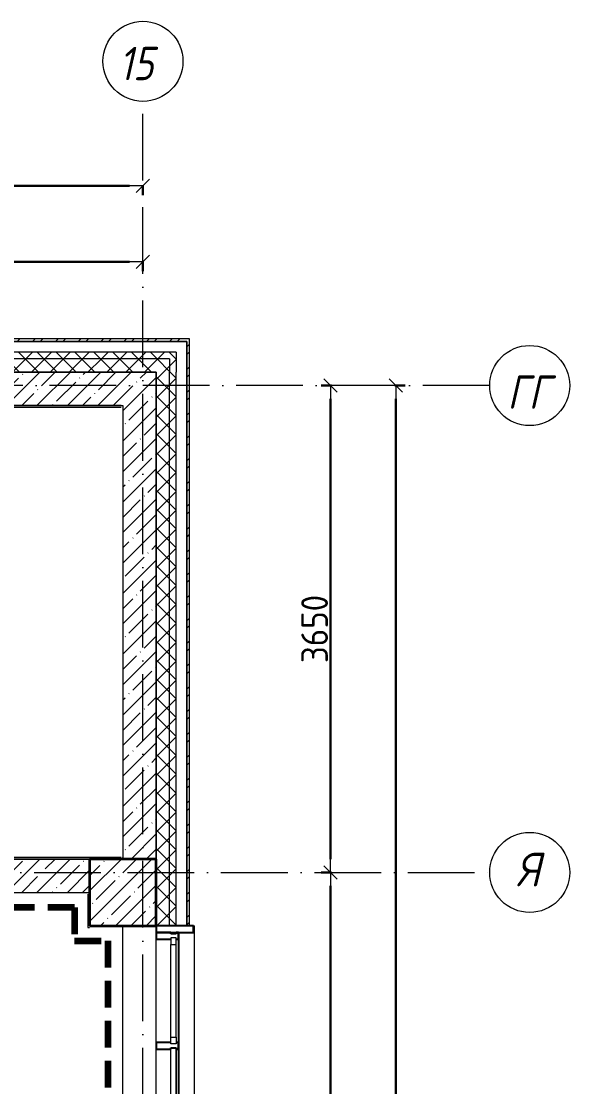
# Model space of a CAD drawing. Header units: millimetres. Extents: x -12989 to 629078, y -109036 to 555275.
# Drawn here: x 14818 to 18930, y -62021 to -54035 of the extents above; entities that cross this region are included whole.
import ezdxf

# ---------------------------------------------------------------- set-up
doc = ezdxf.new("R2010")
doc.units = ezdxf.units.MM
for name, pattern in [('50_200_ШТРИХ_1Т_ш5_п1_п1_', [700, 500, -100, 0, -100]), ('Штрих короткий', [300, 150, -150]), ('Штриховая _2 мм - 1 мм_', [300, 200, -100])]:
    doc.linetypes.add(name, pattern=pattern)
for name, color, linetype, lineweight in [('4 -стяжа', 7, 'Continuous', 30), ('Импосты витража', 7, 'Continuous', 9), ('Импосты витража-1', 7, 'Continuous', 25), ('Каркас_Импост', 7, 'Continuous', 13), ('Каркас_Импост-1', 7, 'Continuous', 9), ('Несущие колонны', 7, 'Continuous', 9), ('Несущие колонны-1', 7, 'Continuous', 35), ('Общие ребра', 7, 'Continuous', 9), ('Окна', 7, 'Continuous', 9), ('Оси', 7, 'Continuous', 9), ('Оси-1', 7, 'Continuous', 20), ('Оси-2', 7, '50_200_ШТРИХ_1Т_ш5_п1_п1_', 9), ('Остекление-1', 7, 'Continuous', 9), ('Перемычка-1', 7, 'Штрих короткий', 9), ('Размеры', 7, 'Continuous', 15), ('Стены', 7, 'Continuous', 9), ('Стены-1', 7, 'Continuous', 13), ('Штриховка разреза-1', 7, 'Continuous', 9)]:
    doc.layers.add(name, color=color, linetype=linetype, lineweight=lineweight)
doc.layers.add('СТ-1_1', color=7, linetype='Штриховая _2 мм - 1 мм_', lineweight=90, true_color=0x888888)
doc.layers.get('4 -стяжа').off()
doc.styles.add('ISOCPEUR_I_1', font='isocpeui.ttf', dxfattribs={"width": 0.85, "height": 2.5})
doc.styles.add('СПДС', font='isocpeur.ttf', dxfattribs={"width": 0.9})
doc.dimstyles.new('Размера А3', dxfattribs={"dimtxt": 200, "dimasz": 100, "dimexe": 70, "dimexo": 100, "dimgap": 20, "dimtad": 1, "dimdec": 0, "dimrnd": 10, "dimzin": 0, "dimdsep": 46, "dimtxsty": 'СПДС', "dimblk": 'ARROWHEAD_6', "dimcen": 1, "dimclrd": 256, "dimclre": 256, "dimclrt": 256, "dimazin": 0, "dimtfac": 1, "dimtdec": 0, "dimtmove": 2, "dimatfit": 3, "dimfxl": 1, "dimtolj": 1, "dimtzin": 0, "dimarcsym": 0})
pattern_1 = [(45, (0, 0), (-85.53659, 85.53659), []), (45, (57.02, 0), (-85.53659, 85.53659), [])]
pattern_2 = [(45, (0, 0), (-70.71068, 70.71068), []), (135, (0, 0), (-70.71068, -70.71068), [])]
pattern_3 = [(45, (0, 0), (-114.04925, 114.04925), []), (45, (114.05, 0), (-114.04925, 114.04925), [201.612, -40.322, 3.353, -36.97])]

# ---------------------------------------------------------------- blocks, each defined once
blk = doc.blocks.new('Ось сетки - Круг_Ø6_00__ISO-2_5_0_9K_-16731441-АИ2_02_План отделки стен 2-го этажа _Часть 2_')
at = {"layer": 'Оси-1'}
blk.add_circle((0, 0), 3, dxfattribs=at)
blk = doc.blocks.new('ARROWHEAD_6')
at = {"color": 0, "linetype": 'Continuous'}
for p, q in [((0, 0), (-1, 0)), ((-0.5, -0.5), (0.5, 0.5))]:
    blk.add_line(p, q, dxfattribs=at)
blk = doc.blocks.new('*D671')
at = {"layer": 'Defpoints', "color": 0, "transparency": 16777216}
for p in [(12329.9, -55732.8), (15729.9, -55732.8), (15729.9, -55838.9)]:
    blk.add_point(p, dxfattribs=at)
at = {"layer": 'Размеры', "lineweight": -2, "transparency": 16777216}
for p, q in [((12329.9, -55832.8), (12329.9, -55908.9)), ((12429.9, -55838.9), (15629.9, -55838.9)), ((15729.9, -55832.8), (15729.9, -55908.9))]:
    blk.add_line(p, q, dxfattribs=at)
at = {"layer": 'Размеры', "lineweight": -2, "transparency": 16777216, "xscale": 100, "yscale": 100, "zscale": 100, "rotation": 180}
blk.add_blockref('ARROWHEAD_6', (12329.9, -55838.9), dxfattribs=at)
at = {"layer": 'Размеры', "lineweight": -2, "transparency": 16777216, "xscale": 100, "yscale": 100, "zscale": 100}
blk.add_blockref('ARROWHEAD_6', (15729.9, -55838.9), dxfattribs=at)
at = {"layer": 'Размеры', "transparency": 16777216, "insert": (14029.9, -55718.9), "char_height": 200, "width": 2.564, "attachment_point": 5, "style": 'СПДС'}
blk.add_mtext('\\A1;3400', dxfattribs=at)
blk = doc.blocks.new('*D672')
at = {"layer": 'Defpoints', "color": 0, "transparency": 16777216}
for p in [(-10070.1, -55163.3), (15729.9, -55163.3), (15729.9, -55269.3)]:
    blk.add_point(p, dxfattribs=at)
at = {"layer": 'Размеры', "lineweight": -2, "transparency": 16777216}
for p, q in [((-10070.1, -55263.3), (-10070.1, -55339.3)), ((15729.9, -55263.3), (15729.9, -55339.3)), ((-9970.1, -55269.3), (15629.9, -55269.3))]:
    blk.add_line(p, q, dxfattribs=at)
at = {"layer": 'Размеры', "lineweight": -2, "transparency": 16777216, "xscale": 100, "yscale": 100, "zscale": 100, "rotation": 180}
blk.add_blockref('ARROWHEAD_6', (-10070.1, -55269.3), dxfattribs=at)
at = {"layer": 'Размеры', "lineweight": -2, "transparency": 16777216, "xscale": 100, "yscale": 100, "zscale": 100}
blk.add_blockref('ARROWHEAD_6', (15729.9, -55269.3), dxfattribs=at)
at = {"layer": 'Размеры', "transparency": 16777216, "insert": (2829.9, -55149.3), "char_height": 200, "width": 3.111, "attachment_point": 5, "style": 'СПДС'}
blk.add_mtext('\\A1;25800', dxfattribs=at)
blk = doc.blocks.new('*D700')
at = {"layer": 'Defpoints', "color": 0, "transparency": 16777216}
for p in [(17243.3, -56765.3), (17137.2, -60415.3), (17243.3, -60415.3)]:
    blk.add_point(p, dxfattribs=at)
at = {"layer": 'Размеры', "lineweight": -2, "transparency": 16777216}
for p, q in [((17143.3, -56765.3), (17067.2, -56765.3)), ((17137.2, -56865.3), (17137.2, -60315.3)), ((17143.3, -60415.3), (17067.2, -60415.3))]:
    blk.add_line(p, q, dxfattribs=at)
at = {"layer": 'Размеры', "lineweight": -2, "transparency": 16777216, "xscale": 100, "yscale": 100, "zscale": 100}
for p, rotation in [((17137.2, -56765.3), 90), ((17137.2, -60415.3), 270)]:
    blk.add_blockref('ARROWHEAD_6', p, dxfattribs=dict(at, rotation=rotation))
at = {"layer": 'Размеры', "transparency": 16777216, "insert": (17017.2, -58590.3), "char_height": 200, "width": 2.488, "attachment_point": 5, "rotation": 90, "style": 'СПДС'}
blk.add_mtext('\\A1;3650', dxfattribs=at)
blk = doc.blocks.new('*D701')
at = {"layer": 'Defpoints', "color": 0, "transparency": 16777216}
for p in [(17243.3, -60415.3), (17137.2, -65915.3), (17243.3, -65915.3)]:
    blk.add_point(p, dxfattribs=at)
at = {"layer": 'Размеры', "lineweight": -2, "transparency": 16777216}
for p, q in [((17143.3, -60415.3), (17067.2, -60415.3)), ((17137.2, -60515.3), (17137.2, -65815.3)), ((17143.3, -65915.3), (17067.2, -65915.3))]:
    blk.add_line(p, q, dxfattribs=at)
at = {"layer": 'Размеры', "lineweight": -2, "transparency": 16777216, "xscale": 100, "yscale": 100, "zscale": 100}
for p, rotation in [((17137.2, -60415.3), 90), ((17137.2, -65915.3), 270)]:
    blk.add_blockref('ARROWHEAD_6', p, dxfattribs=dict(at, rotation=rotation))
at = {"layer": 'Размеры', "transparency": 16777216, "insert": (17017.2, -63165.3), "char_height": 200, "width": 2.488, "attachment_point": 5, "rotation": 90, "style": 'СПДС'}
blk.add_mtext('\\A1;5500', dxfattribs=at)
blk = doc.blocks.new('*D707')
at = {"layer": 'Defpoints', "color": 0, "transparency": 16777216}
for p in [(17519.6, -56765.3), (17625.6, -56765.3), (17519.6, -90215.3)]:
    blk.add_point(p, dxfattribs=at)
at = {"layer": 'Размеры', "lineweight": -2, "transparency": 16777216}
for p, q in [((17619.6, -56765.3), (17695.6, -56765.3)), ((17625.6, -90115.3), (17625.6, -56865.3)), ((17619.6, -90215.3), (17695.6, -90215.3))]:
    blk.add_line(p, q, dxfattribs=at)
at = {"layer": 'Размеры', "lineweight": -2, "transparency": 16777216, "xscale": 100, "yscale": 100, "zscale": 100}
for p, rotation in [((17625.6, -56765.3), 90), ((17625.6, -90215.3), 270)]:
    blk.add_blockref('ARROWHEAD_6', p, dxfattribs=dict(at, rotation=rotation))
at = {"layer": 'Размеры', "transparency": 16777216, "insert": (17505.6, -73490.3), "char_height": 200, "width": 3.186, "attachment_point": 5, "rotation": 90, "style": 'СПДС'}
blk.add_mtext('\\A1;33450', dxfattribs=at)
blk = doc.blocks.new('BSC_Колонна _Прямоугольная - 500х500-V144-АИ2_02_План отделки стен 2-го этажа _Часть 2_')
at = {"layer": 'Несущие колонны'}
h = blk.add_hatch(dxfattribs=at)
h.set_pattern_fill('FP_144', color=256, style=0, pattern_type=2)
h.set_pattern_definition([(45, (-25650, -45650), (-114.04925, 114.04925), []), (45, (-25535.95, -45650), (-114.04925, 114.04925), [201.613, -40.323, 3.353, -36.97])])
h.paths.add_polyline_path([(-250, -250), (250, -250), (250, 250), (-250, 250), (-250, 120.8)], flags=0)
at = {"layer": 'Несущие колонны-1'}
for p, q in [((250, 250), (-250, 250)), ((-250, 250), (-250, -250)), ((250, -250), (250, 250)), ((-250, -250), (250, -250))]:
    blk.add_line(p, q, dxfattribs=at)
blk = doc.blocks.new('Проем_Дверь_Прямоугольный - 1800х2700h_оконные проемы-25805030-АИ2_02_План отделки стен 2-го этажа _Часть 2_')
at = {"layer": 'Перемычка-1'}
for p, q in [((900, 125), (-900, 125)), ((900, -125), (-900, -125))]:
    blk.add_line(p, q, dxfattribs=at)
blk = doc.blocks.new('PNS_Панель прямоугольная2 - Нр_Стекло - 40мм-26243474-АИ2_02_План отделки стен 2-го этажа _Часть 2_')
at = {"layer": 'Каркас_Импост'}
for p, q in [((-397.5, 0), (-397.5, 40)), ((-397.5, 40), (-347.5, 40)), ((-347.5, 40), (-347.5, 0)), ((397.5, 40), (347.5, 40)), ((347.5, 40), (347.5, 0)), ((397.5, 0), (397.5, 40)), ((-347.5, 0), (-397.5, 0)), ((347.5, 0), (397.5, 0))]:
    blk.add_line(p, q, dxfattribs=at)
at = {"layer": 'Каркас_Импост-1'}
for p, q in [((-347.5, 40), (347.5, 40)), ((-347.5, 0), (347.5, 0))]:
    blk.add_line(p, q, dxfattribs=at)
blk = doc.blocks.new('Прямоугольный импост - Импост структурный с накладкой - 150мм-25647633-АИ2_02_План отделки стен 2-го этажа _Часть 2_')
at = {"layer": 'Импосты витража-1'}
for p, q in [((-25, 0), (-25, 17)), ((-25, 17), (25, 17)), ((-15, 0), (-25, 0)), ((-15, -40), (-15, 0)), ((25, 17), (25, 0)), ((-25, -150), (-25, -40)), ((-25, -40), (-15, -40)), ((25, -40), (25, -150)), ((25, -150), (-25, -150))]:
    blk.add_line(p, q, dxfattribs=at)
blk = doc.blocks.new('Прямоугольный импост - Импост структурный с накладкой - 150мм-25647642-АИ2_02_План отделки стен 2-го этажа _Часть 2_')
at = {"layer": 'Импосты витража'}
for p, q in [((42475, -100), (43250, -100)), ((42475, -267), (43250, -267))]:
    blk.add_line(p, q, dxfattribs=at)
blk = doc.blocks.new('Прямоугольный импост - Импост структурный с накладкой - 150мм-V150-АИ2_02_План отделки стен 2-го этажа _Часть 2_')
at = {"layer": 'Импосты витража-1'}
for p, q in [((-25, 0), (-25, 17)), ((-25, 17), (25, 17)), ((25, 0), (15, 0)), ((15, 0), (15, -40)), ((25, 17), (25, 0)), ((-25, -150), (-25, -40)), ((15, -40), (25, -40)), ((25, -40), (25, -150)), ((25, -150), (-25, -150))]:
    blk.add_line(p, q, dxfattribs=at)
blk = doc.blocks.new('PNS_Панель прямоугольная1 - Нр_Стекло - 40мм-25259299-АИ2_02_План отделки стен 2-го этажа _Часть 2_')
at = {"layer": 'Остекление-1'}
for p, q in [((-387.5, 40), (387.5, 40)), ((-397.5, 0), (397.5, 0)), ((387.5, 0), (-387.5, 0))]:
    blk.add_line(p, q, dxfattribs=at)
blk = doc.blocks.new('Прямоугольный импост - Откос НВФ_50х280 мм-V161-АИ2_02_План отделки стен 2-го этажа _Часть 2_')
at = {"layer": 'Импосты витража-1'}
for p, q in [((-50, 130), (0, 130)), ((-50, -150), (-50, 130)), ((0, 130), (0, -150)), ((0, -150), (-50, -150))]:
    blk.add_line(p, q, dxfattribs=at)
blk = doc.blocks.new('Отлив_СКБ - Отлив витража_120_НВФ-31885687-АИ2_02_План отделки стен 2-го этажа _Часть 2_')
at = {"layer": 'Окна'}
for p, q in [((1750, -2), (50, -2)), ((0, -120), (0, -113)), ((0, -120), (1800, -120)), ((1800, -113), (1800, -120))]:
    blk.add_line(p, q, dxfattribs=at)
blk = doc.blocks.new('0125-Р-ОО-Ш2-АР-о_23_10_2024_rvt-1-АИ2_02_План отделки стен 2-го этажа _Часть 2_')
at = {"layer": 'Штриховка разреза-1'}
h = blk.add_hatch(dxfattribs=at)
h.set_pattern_fill('FP_80', color=256, style=0, pattern_type=2)
h.set_pattern_definition(pattern_1)
h.paths.add_polyline_path([(26130, 49780), (26130, 49800), (17950, 49800), (17950, 49780), (23915, 49780)], flags=0)
h.paths.add_polyline_path([(16950, 49780), (16950, 49800), (15750, 49800), (15750, 49780), (16459.1, 49780)], flags=0)
h.paths.add_polyline_path([(7950, 49780), (7950, 49800), (-330, 49800), (-330, 49780), (7139.2, 49780)], flags=0)
h = blk.add_hatch(dxfattribs=at)
h.set_pattern_fill('FP_80', color=256, style=0, pattern_type=2)
h.set_pattern_definition(pattern_1)
h.paths.add_polyline_path([(26150, 43370), (26150, 43600), (26130, 43600), (26130, 43370)], flags=0)
h.paths.add_polyline_path([(26130, 45400), (26150, 45400), (26150, 49800), (26130, 49800), (26130, 45770.8)], flags=0)
h = blk.add_hatch(dxfattribs=at)
h.set_pattern_fill('FP_81', color=256, style=0, pattern_type=2)
h.set_pattern_definition(pattern_2)
h.paths.add_polyline_path([(26000, 49650), (26050, 49650), (26050, 49700), (17950, 49700), (17950, 49650), (23915, 49650)], flags=0)
h.paths.add_polyline_path([(16950, 49650), (16950, 49700), (15750, 49700), (15750, 49650), (16459.1, 49650)], flags=0)
h.paths.add_polyline_path([(7950, 49650), (7950, 49700), (-200, 49700), (-200, 49650), (7139.2, 49650)], flags=0)
h = blk.add_hatch(dxfattribs=at)
h.set_pattern_fill('FP_81', color=256, style=0, pattern_type=2)
h.set_pattern_definition(pattern_2)
h.paths.add_polyline_path([(25900, 49550), (26000, 49550), (26000, 49650), (17950, 49650), (17950, 49550), (23915, 49550)], flags=0)
h.paths.add_polyline_path([(16950, 49550), (16950, 49650), (15750, 49650), (15750, 49556), (15825, 49556), (15825, 49550), (16459.1, 49550)], flags=0)
h.paths.add_polyline_path([(7950, 49550), (7950, 49650), (-100, 49650), (-100, 49550), (7450, 49550)], flags=0)
h = blk.add_hatch(dxfattribs=at)
h.set_pattern_fill('FP_81', color=256, style=0, pattern_type=2)
h.set_pattern_definition(pattern_2)
h.paths.add_polyline_path([(26050, 11350), (26050, 13550), (26000, 13550), (26000, 11350)], flags=0)
h.paths.add_polyline_path([(26000, 15350), (26050, 15350), (26050, 16550), (26000, 16550), (26000, 16201.6)], flags=0)
h.paths.add_polyline_path([(26050, 18350), (26050, 19550), (26000, 19550), (26000, 18350)], flags=0)
h.paths.add_polyline_path([(26000, 21350), (26050, 21350), (26050, 22550), (26000, 22550), (26000, 21745.8)], flags=0)
h.paths.add_polyline_path([(26050, 24350), (26050, 25550), (26000, 25550), (26000, 24350)], flags=0)
h.paths.add_polyline_path([(26050, 27350), (26050, 28550), (26000, 28550), (26000, 27350)], flags=0)
h.paths.add_polyline_path([(26000, 30350), (26050, 30350), (26050, 31550), (26000, 31550), (26000, 30986.2)], flags=0)
h.paths.add_polyline_path([(26000, 33350), (26050, 33350), (26050, 34550), (26000, 34550), (26000, 33758.3)], flags=0)
h.paths.add_polyline_path([(26050, 36350), (26050, 37550), (26000, 37550), (26000, 36350)], flags=0)
h.paths.add_polyline_path([(26050, 39350), (26050, 40550), (26000, 40550), (26000, 39350)], flags=0)
h.paths.add_polyline_path([(26050, 42350), (26050, 43600), (26000, 43600), (26000, 42350)], flags=0)
h.paths.add_polyline_path([(26050, 45400), (26050, 49650), (26000, 49650), (26000, 45400)], flags=0)
h = blk.add_hatch(dxfattribs=at)
h.set_pattern_fill('FP_1', color=256, style=0, pattern_type=2)
h.set_pattern_definition(pattern_3)
h.paths.add_polyline_path([(25900, 49300), (25900, 49550), (17950, 49550), (17950, 49300), (25779, 49300)], flags=0)
h = blk.add_hatch(dxfattribs=at)
h.set_pattern_fill('FP_81', color=256, style=0, pattern_type=2)
h.set_pattern_definition(pattern_2)
h.paths.add_polyline_path([(26000, 11350), (26000, 13550), (25906, 13550), (25906, 13475), (25900, 13475), (25900, 11350)], flags=0)
h.paths.add_polyline_path([(25906, 15350), (26000, 15350), (26000, 16550), (25906, 16550), (25906, 16475), (25900, 16475), (25900, 15425), (25906, 15425), (25906, 15356)], flags=0)
h.paths.add_polyline_path([(25906, 18350), (26000, 18350), (26000, 19550), (25900, 19550), (25900, 18425), (25906, 18425), (25906, 18356)], flags=0)
h.paths.add_polyline_path([(25906, 21350), (26000, 21350), (26000, 22550), (25906, 22550), (25906, 22475), (25900, 22475), (25900, 21425), (25906, 21425), (25906, 21356)], flags=0)
h.paths.add_polyline_path([(25900, 24350), (26000, 24350), (26000, 25550), (25906, 25550), (25906, 25475), (25900, 25475), (25900, 24850)], flags=0)
h.paths.add_polyline_path([(26000, 27350), (26000, 28550), (25900, 28550), (25900, 27425), (25906, 27425), (25906, 27350)], flags=0)
h.paths.add_polyline_path([(26000, 30350), (26000, 31550), (25906, 31550), (25906, 31475), (25900, 31475), (25900, 30425), (25906, 30425), (25906, 30350)], flags=0)
h.paths.add_polyline_path([(26000, 33350), (26000, 34550), (25900, 34550), (25900, 33425), (25906, 33425), (25906, 33350)], flags=0)
h.paths.add_polyline_path([(25906, 36350), (26000, 36350), (26000, 37550), (25906, 37550), (25906, 37475), (25900, 37475), (25900, 36425), (25906, 36425), (25906, 36356)], flags=0)
h.paths.add_polyline_path([(25906, 39350), (26000, 39350), (26000, 40550), (25900, 40550), (25900, 39425), (25906, 39425), (25906, 39356)], flags=0)
h.paths.add_polyline_path([(26000, 42350), (26000, 43600), (25906, 43600), (25906, 43525), (25900, 43525), (25900, 42425), (25906, 42425), (25906, 42350)], flags=0)
h.paths.add_polyline_path([(26000, 45400), (26000, 49550), (25900, 49550), (25900, 45400)], flags=0)
h = blk.add_hatch(dxfattribs=at)
h.set_pattern_fill('FP_1', color=256, style=0, pattern_type=2)
h.set_pattern_definition(pattern_3)
h.paths.add_polyline_path([(25650, 45900), (25900, 45900), (25900, 49300), (25650, 49300), (25650, 47618.9)], flags=0)
h = blk.add_hatch(dxfattribs=at)
h.set_pattern_fill('FP_1', color=256, style=0, pattern_type=2)
h.set_pattern_definition(pattern_3)
h.paths.add_polyline_path([(25400, 45650), (25400, 45900), (18850, 45900), (18850, 45650), (23915, 45650)], flags=0)
h.paths.add_polyline_path([(17250, 45650), (17250, 45900), (16950, 45900), (16950, 45650)], flags=0)
at = {"layer": 'Общие ребра'}
for p, q in [((26050, 49700), (17950, 49700)), ((26050, 49700), (26050, 49650)), ((26000, 49650), (17950, 49650)), ((26000, 49650), (26000, 49550)), ((26050, 49650), (26050, 49550)), ((26000, 45400), (26000, 49550)), ((26050, 45400), (26050, 49550))]:
    blk.add_line(p, q, dxfattribs=at)
at = {"layer": 'Стены'}
blk.add_line((25650, 43600), (25650, 45400), dxfattribs=at)
at = {"layer": 'Стены-1'}
for p, q in [((26130, 49800), (17950, 49800)), ((26130, 49780), (17950, 49780)), ((17950, 49780), (26130, 49780)), ((26150, 49800), (26130, 49800)), ((26130, 49780), (26130, 45400)), ((26130, 49700), (26130, 49780)), ((26150, 45400), (26150, 49800)), ((26130, 49550), (26130, 49700)), ((17950, 49550), (25900, 49550)), ((25900, 49550), (17950, 49550)), ((25900, 49550), (25900, 45900)), ((25900, 49300), (25900, 49550)), ((26130, 45400), (26130, 49550)), ((17950, 49300), (25650, 49300)), ((25650, 49300), (25650, 45900)), ((25900, 45900), (25900, 49300)), ((25400, 45900), (18850, 45900)), ((18850, 45650), (25400, 45650)), ((25900, 45400), (26130, 45400)), ((26130, 45400), (26150, 45400))]:
    blk.add_line(p, q, dxfattribs=at)
blk.add_blockref('BSC_Колонна _Прямоугольная - 500х500-V144-АИ2_02_План отделки стен 2-го этажа _Часть 2_', (25650, 45650))
for name, p, rotation in [('Проем_Дверь_Прямоугольный - 1800х2700h_оконные проемы-25805030-АИ2_02_План отделки стен 2-го этажа _Часть 2_', (25775, 44500), 269.9999999999999), ('Отлив_СКБ - Отлив витража_120_НВФ-31885687-АИ2_02_План отделки стен 2-го этажа _Часть 2_', (26067, 43600), 90), ('Прямоугольный импост - Импост структурный с накладкой - 150мм-25647642-АИ2_02_План отделки стен 2-го этажа _Часть 2_', (25800, 2050), 89.99999999999999), ('PNS_Панель прямоугольная2 - Нр_Стекло - 40мм-26243474-АИ2_02_План отделки стен 2-го этажа _Часть 2_', (26050, 44912.5), 89.99999999999753), ('PNS_Панель прямоугольная1 - Нр_Стекло - 40мм-25259299-АИ2_02_План отделки стен 2-го этажа _Часть 2_', (26050, 44087.5), 89.99999999999753), ('Прямоугольный импост - Импост структурный с накладкой - 150мм-25647642-АИ2_02_План отделки стен 2-го этажа _Часть 2_', (25800, 1225), 89.99999999999999)]:
    blk.add_blockref(name, p, dxfattribs=dict(rotation=rotation))
at = {"extrusion": (0, 0, -1), "rotation": 90.00000000000249}
for name, p in [('Прямоугольный импост - Откос НВФ_50х280 мм-V161-АИ2_02_План отделки стен 2-го этажа _Часть 2_', (-26050, 45400)), ('Прямоугольный импост - Импост структурный с накладкой - 150мм-V150-АИ2_02_План отделки стен 2-го этажа _Часть 2_', (-26050, 45325)), ('Прямоугольный импост - Импост структурный с накладкой - 150мм-25647633-АИ2_02_План отделки стен 2-го этажа _Часть 2_', (-26050, 44500))]:
    blk.add_blockref(name, p, dxfattribs=at)
blk = doc.blocks.new('2ч2эт')
at = {"layer": 'СТ-1_1'}
for p, q in [((15217.9, -60677.3), (12291.9, -60677.3)), ((15217.9, -60677.3), (15217.9, -60927.3)), ((15217.9, -60927.3), (15467.9, -60927.3)), ((15467.9, -60927.3), (15467.9, -62815.3))]:
    blk.add_line(p, q, dxfattribs=at)
at = {"layer": 'Стены-1'}
for p, q in [((15567.9, -56915.3), (7879.9, -56915.3)), ((7879.9, -56927.3), (15567.9, -56927.3)), ((15567.9, -60303.3), (8809.9, -60303.3)), ((8809.9, -60315.3), (15329.9, -60315.3)), ((15579.9, -60315.3), (15579.9, -60303.3)), ((15317.9, -60577.3), (15317.9, -60827.3)), ((15317.9, -60827.3), (15329.9, -60827.3))]:
    blk.add_line(p, q, dxfattribs=at)
blk.add_blockref('0125-Р-ОО-Ш2-АР-о_23_10_2024_rvt-1-АИ2_02_План отделки стен 2-го этажа _Часть 2_', (-10070.1, -106215.3))
blk = doc.blocks.new('ось2эт')
at = {"layer": 'Оси-2'}
for p, q in [((15729.9, -108435.9), (15729.9, -54635.1)), ((18329.9, -56765.3), (-12388.8, -56765.3)), ((-12388.8, -60415.3), (18329.9, -60415.3))]:
    blk.add_line(p, q, dxfattribs=at)
at = {"layer": 'Оси-1', "xscale": 99.99999999999993, "yscale": 99.99999999999993, "zscale": 99.99999999999993}
blk.add_blockref('Ось сетки - Круг_Ø6_00__ISO-2_5_0_9K_-16731441-АИ2_02_План отделки стен 2-го этажа _Часть 2_', (15729.9, -54335.1), dxfattribs=at)
for p, rotation in [((18629.9, -56765.3), 89.9999999999998), ((18629.9, -60415.3), 269.9999999999995)]:
    blk.add_blockref('Ось сетки - Круг_Ø6_00__ISO-2_5_0_9K_-16731441-АИ2_02_План отделки стен 2-го этажа _Часть 2_', p, dxfattribs=dict(at, rotation=rotation))
at = {"layer": 'Оси', "char_height": 250, "attachment_point": 1, "style": 'ISOCPEUR_I_1'}
for s, insert, width in [('15', (15548.9, -54226.3), 346.329), ('ГГ', (18462.9, -56689.2), 404.05), ('\\fISOCPEUR|b0|i1|c204|p34|;\\W.9;Я', (18532, -60268.6), 223.671)]:
    blk.add_mtext(s, dxfattribs=dict(at, insert=insert, width=width))
at = {"layer": 'Размеры'}
for base, p1, p2, picture, middle in [((15729.9, -55269.3), (-10070.1, -55163.3), (15729.9, -55163.3), '*D672', (2829.9, -55149.3)), ((15729.9, -55838.9), (12329.9, -55732.8), (15729.9, -55732.8), '*D671', (14029.9, -55718.9))]:
    dim = blk.add_linear_dim(base=base, p1=p1, p2=p2, dimstyle='Размера А3', dxfattribs=at)
    dim.commit()
    dim.dimension.update_dxf_attribs({"geometry": picture, "text_midpoint": middle})
for base, p1, p2, picture, middle in [((17137.2, -60415.3), (17243.3, -56765.3), (17243.3, -60415.3), '*D700', (17017.2, -58590.3)), ((17625.6, -56765.3), (17519.6, -90215.3), (17519.6, -56765.3), '*D707', (17505.6, -73490.3)), ((17137.2, -65915.3), (17243.3, -60415.3), (17243.3, -65915.3), '*D701', (17017.2, -63165.3))]:
    dim = blk.add_linear_dim(base=base, p1=p1, p2=p2, angle=90, dimstyle='Размера А3', dxfattribs=at)
    dim.commit()
    dim.dimension.update_dxf_attribs({"geometry": picture, "text_midpoint": middle})

msp = doc.modelspace()

# ---------------------------------------------------------------- block references
at = {"layer": '4 -стяжа'}
for name in ['ось2эт', '2ч2эт']:
    msp.add_blockref(name, (0, 0), dxfattribs=at)

doc.saveas('drawing.dxf')
